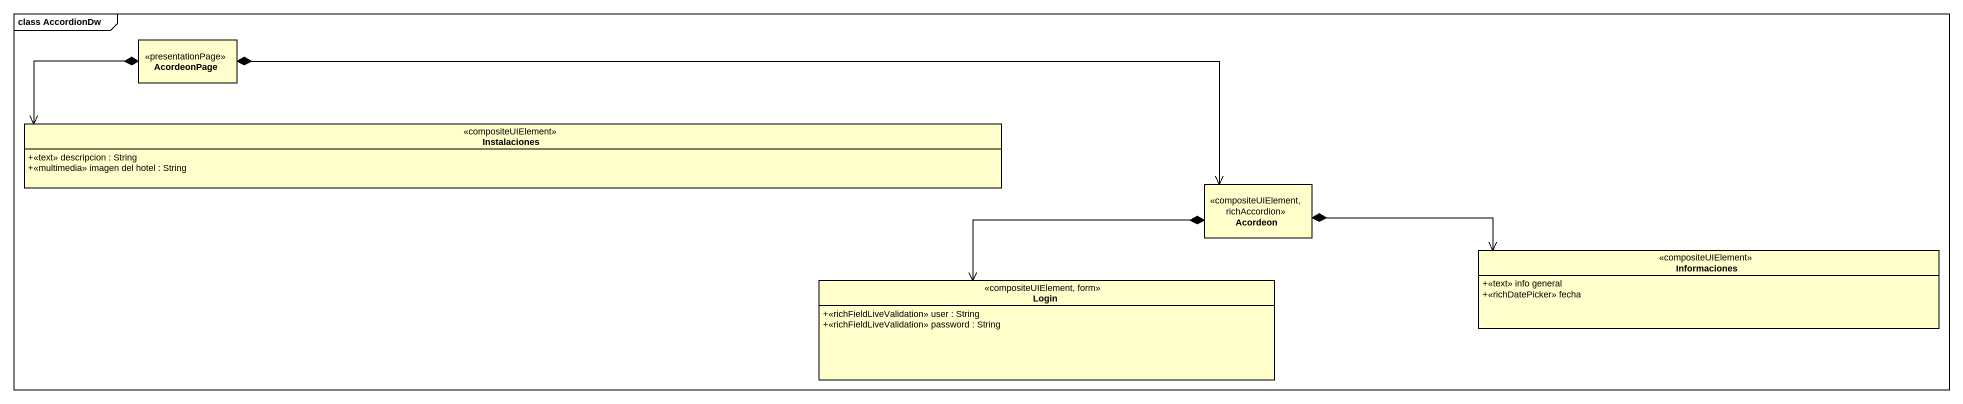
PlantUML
@startuml
mainframe class AccordionDw
hide circle
hide empty members
skinparam classAttributeIconSize 0
class AcordeonPage <<presentationPage>>
class Instalaciones <<compositeUIElement>> {
  +<<text>> descripcion : String
  +<<multimedia>> imagen del hotel : String
}
class Acordeon <<compositeUIElement, richAccordion>>
class Informaciones <<compositeUIElement>> {
  +<<text>> info general
  +<<richDatePicker>> fecha
}
class Login <<compositeUIElement, form>> {
  +<<richFieldLiveValidation>> user : String
  +<<richFieldLiveValidation>> password : String
}
AcordeonPage *-right-> Instalaciones
AcordeonPage *-right-> Acordeon
Acordeon *-right-> Informaciones
Acordeon *-left-> Login
@enduml
